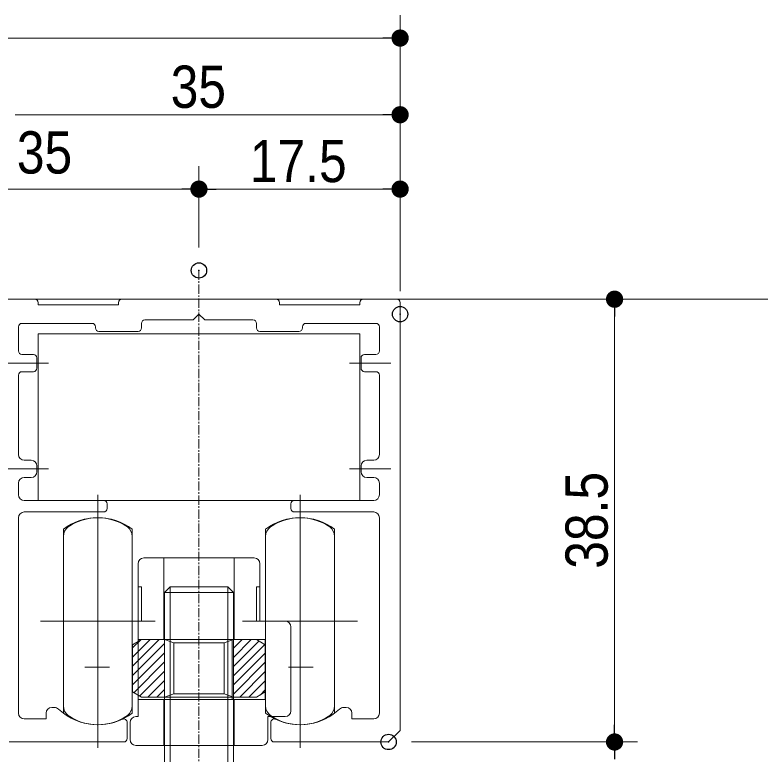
# Model space of a CAD drawing. Units: millimetres, scale not verified. Extents: x -4547 to 4547, y -2305 to 2305.
# Drawn here: x 889.3 to 1380.5, y 397.4 to 879.9 of the extents above; entities that cross this region are included whole.
import ezdxf
from ezdxf.enums import TextEntityAlignment as Align

# ---------------------------------------------------------------- set-up
doc = ezdxf.new("R2010")
doc.units = ezdxf.units.MM
doc.header["$LTSCALE"] = 20
doc.header["$PDMODE"] = 32
doc.header["$PDSIZE"] = 10
doc.linetypes.add('USER4', pattern=[9.172222, 5.997222, -1.058333, 1.058333, -1.058333])
for name, color, linetype, lineweight in [('0-1_3一般', 7, 'Continuous', 15), ('0-2_2寸法-1', 7, 'Continuous', 15), ('0-3_0', 7, 'Continuous', 25), ('0-5_2寸法-2', 7, 'Continuous', 15)]:
    doc.layers.add(name, color=color, linetype=linetype, lineweight=lineweight)
doc.layers.add('0-4_Defpoints', color=7, linetype='Continuous')
doc.styles.add('ＭＳ Ｐゴシック', font='')
doc.styles.get('ＭＳ Ｐゴシック').set_extended_font_data('MS PGothic')

# ---------------------------------------------------------------- blocks, each defined once
blk = doc.blocks.new('グループ-42')
at = {"layer": '0-1_3一般', "linetype": 'USER4', "lineweight": 5}
blk.add_line((46997.6, 14694), (46997.6, -2880), dxfattribs=at)
blk = doc.blocks.new('グループ-45')
at = {"layer": '0-1_3一般', "lineweight": 5}
for p, q in [((44897.6, 11694), (44897.6, 13869)), ((44897.6, 13869), (49097.6, 13869)), ((49097.6, 13869), (49097.6, 11694)), ((49097.6, 11694), (44897.6, 11694)), ((45677.6, 8619.4), (45677.6, 11619.4)), ((48317.6, 8619.4), (48317.6, 11619.4)), ((45227.6, 11319.4), (45227.6, 8919.4)), ((46127.6, 8919.4), (46127.6, 11319.4)), ((47867.6, 11319.4), (47867.6, 8919.4)), ((48767.6, 8919.4), (48767.6, 11319.4)), ((45077.6, 10119.4), (46277.6, 10119.4)), ((47717.6, 10119.4), (48917.6, 10119.4))]:
    blk.add_line(p, q, dxfattribs=at)
for centre, start, end in [((45677.6, 10719.4), 53.1301, 126.8699), ((48317.6, 10719.4), 53.1301, 126.8699), ((45677.6, 9519.4), 233.1301, 306.8699), ((48317.6, 9519.4), 233.1301, 306.8699)]:
    blk.add_arc(centre, 750, start, end, dxfattribs=at)
blk = doc.blocks.new('グループ-47')
at = {"layer": '0-1_3一般', "lineweight": 5}
for p, q in [((44417.6, 14319), (44852.6, 14319)), ((45992.6, 14319), (48002.6, 14319)), ((48047.6, 14274), (48047.6, 14244)), ((49097.6, 14244), (49097.6, 14274)), ((49142.6, 14319), (49577.6, 14319)), ((49622.6, 14124), (49622.6, 14274)), ((48047.6, 14244), (49097.6, 14244)), ((49622.6, 14124), (49622.6, 8694)), ((44642.6, 13959), (44642.6, 13644)), ((45602.6, 14004), (44687.6, 14004)), ((45647.6, 13944), (45647.6, 13959)), ((46247.6, 13944), (46247.6, 14004)), ((46292.6, 14049), (46922.6, 14049)), ((47072.6, 14049), (47702.6, 14049)), ((47747.6, 14004), (47747.6, 13944)), ((48347.6, 13944), (48347.6, 13959)), ((49037.6, 14004), (48392.6, 14004)), ((49307.6, 14004), (49037.6, 14004)), ((49352.6, 13644), (49352.6, 13959)), ((45692.6, 13899), (46202.6, 13899)), ((47792.6, 13899), (48302.6, 13899)), ((44687.6, 13599), (44837.6, 13599)), ((49157.6, 13599), (49307.6, 13599)), ((44492.6, 13486.5), (45032.6, 13486.5)), ((44882.6, 13419), (44882.6, 13554)), ((48962.6, 13486.5), (49502.6, 13486.5)), ((49112.6, 13419), (49112.6, 13554)), ((44837.6, 13374), (44687.6, 13374)), ((49307.6, 13374), (49157.6, 13374)), ((44642.6, 13329), (44642.6, 12294)), ((49352.6, 12294), (49352.6, 13329)), ((44717.6, 12219), (44807.6, 12219)), ((49187.6, 12219), (49277.6, 12219)), ((45032.6, 12106.5), (44492.6, 12106.5)), ((44882.6, 12069), (44882.6, 12144)), ((48962.6, 12106.5), (49502.6, 12106.5)), ((49112.6, 12069), (49112.6, 12144)), ((44807.6, 11994), (44717.6, 11994)), ((49277.6, 11994), (49187.6, 11994)), ((44642.6, 11919), (44642.6, 11769)), ((49352.6, 11769), (49352.6, 11919)), ((44717.6, 11694), (44957.6, 11694)), ((44957.6, 11694), (45752.6, 11694)), ((48242.6, 11694), (49277.6, 11694)), ((45797.6, 11589), (45797.6, 11649)), ((48197.6, 11649), (48197.6, 11589)), ((44972.6, 11544), (44717.6, 11544)), ((45257.6, 11544), (44972.6, 11544)), ((45257.6, 11544), (45752.6, 11544)), ((48242.6, 11544), (48737.6, 11544)), ((48737.6, 11544), (49277.6, 11544)), ((44642.6, 11469), (44642.6, 8919.4)), ((49352.6, 11469), (49352.6, 8919.4)), ((45677.6, 9353.9), (45677.6, 9669.7)), ((48317.6, 9669.7), (48317.6, 9353.9)), ((45506.1, 9519.4), (45831, 9519.4)), ((48164.1, 9519.4), (48489, 9519.4)), ((45077.6, 8994.4), (45111.3, 8994.4)), ((48883.8, 8994.4), (48917.6, 8994.4)), ((45002.6, 8844.4), (44717.6, 8844.4)), ((45002.6, 8919.4), (45002.6, 8844.4)), ((48992.6, 8844.4), (48992.6, 8919.4)), ((49277.6, 8844.4), (48992.6, 8844.4)), ((46060.1, 8589), (46060.1, 8799.6)), ((47935.1, 8799.6), (47935.1, 8589)), ((49472.6, 8544), (49622.6, 8694)), ((46015.1, 8544), (44522.6, 8544)), ((49472.6, 8544), (47980.1, 8544))]:
    blk.add_line(p, q, dxfattribs=at)
for points in [[(44897.6, 14274), (44897.6, 14244), (45947.6, 14244), (45947.6, 14274)], [(46922.6, 14049), (46997.6, 14124), (47072.6, 14049)]]:
    blk.add_lwpolyline(points, dxfattribs=at)
for centre, radius, start, end in [((44852.6, 14274), 45, 0, 90), ((45992.6, 14274), 45, 90, 180), ((48002.6, 14274), 45, 0, 90), ((49142.6, 14274), 45, 90, 180), ((49577.6, 14274), 45, 0, 90), ((44687.6, 13959), 45, 90, 180), ((45602.6, 13959), 45, 0, 90), ((46292.6, 14004), 45, 90, 180), ((47702.6, 14004), 45, 0, 90), ((48392.6, 13959), 45, 90, 180), ((49307.6, 13959), 45, 0, 90), ((45692.6, 13944), 45, 180, 270), ((46202.6, 13944), 45, 270, 0), ((47792.6, 13944), 45, 180, 270), ((48302.6, 13944), 45, 270, 0), ((44687.6, 13644), 45, 180, 270), ((44837.6, 13554), 45, 0, 90), ((49157.6, 13554), 45, 90, 180), ((49307.6, 13644), 45, 270, 0), ((44687.6, 13329), 45, 90, 180), ((44837.6, 13419), 45, 270, 0), ((49157.6, 13419), 45, 180, 270), ((49307.6, 13329), 45, 0, 90), ((44717.6, 12294), 75, 180, 270), ((49277.6, 12294), 75, 270, 0), ((44807.6, 12144), 75, 0, 90), ((49187.6, 12144), 75, 90, 180), ((44717.6, 11919), 75, 90, 180), ((44807.6, 12069), 75, 270, 0), ((49187.6, 12069), 75, 180, 270), ((49277.6, 11919), 75, 0, 90), ((44717.6, 11769), 75, 180, 270), ((45752.6, 11649), 45, 0, 90), ((48242.6, 11649), 45, 90, 180), ((49277.6, 11769), 75, 270, 0), ((44717.6, 11469), 75, 90, 180), ((45752.6, 11589), 45, 270, 0), ((48242.6, 11589), 45, 180, 270), ((49277.6, 11469), 75, 0, 90), ((45077.6, 8919.4), 75, 90, 180), ((45111.3, 8919.4), 75, 46.65824, 90), ((45677.6, 9519.4), 750, 226.65824, 295.12081), ((48317.6, 9519.4), 750, 244.87919, 313.34176), ((48883.8, 8919.4), 75, 90, 133.34176), ((48917.6, 8919.4), 75, 0, 90), ((44717.6, 8919.4), 75, 180, 270), ((46015.1, 8799.6), 45, 0, 115.12081), ((47980.1, 8799.6), 45, 64.87919, 180), ((49277.6, 8919.4), 75, 270, 0), ((46015.1, 8589), 45, 270, 0), ((47980.1, 8589), 45, 180, 270)]:
    blk.add_arc(centre, radius, start, end, dxfattribs=at)
at = {"layer": '0-1_3一般'}
blk.add_blockref('グループ-45', (0, 0), dxfattribs=at)
blk = doc.blocks.new('グループ-52')
at = {"layer": '0-1_3一般', "lineweight": 5}
for p, q in [((46277.6, 10944.4), (46540.1, 10944.4)), ((46540.1, 10944.4), (47455.1, 10944.4)), ((46540.1, 9879.4), (46540.1, 10944.4)), ((47455.1, 10944.4), (47455.1, 9879.4)), ((47455.1, 10944.4), (47717.6, 10944.4)), ((46202.6, 10869.4), (46202.6, 10569.4)), ((47792.6, 10569.4), (47792.6, 10869.4)), ((46202.6, 10569.4), (46247.6, 10569.4)), ((46202.6, 10569.4), (46202.6, 10119.4)), ((47792.6, 10569.4), (47747.6, 10569.4)), ((47792.6, 10119.4), (47792.6, 10569.4)), ((47792.6, 10119.4), (48122.6, 10119.4)), ((48197.6, 10044.4), (48197.6, 8949.4)), ((46202.6, 9879.4), (46202.6, 9099.4)), ((46202.6, 9879.4), (46540.1, 9879.4)), ((46540.1, 9879.4), (47430.6, 9879.4)), ((47430.6, 9879.4), (47430.6, 9099.4)), ((47430.6, 9879.4), (47455.1, 9879.4)), ((47455.1, 9879.4), (47792.6, 9879.4)), ((47792.6, 9879.4), (47863.6, 9879.4)), ((46202.6, 9099.4), (46202.6, 8874.4)), ((46540.1, 9099.4), (46202.6, 9099.4)), ((46540.1, 9099.4), (46540.1, 8499.4)), ((47430.6, 9099.4), (46540.1, 9099.4)), ((47455.1, 9099.4), (47430.6, 9099.4)), ((47792.6, 9099.4), (47455.1, 9099.4)), ((46202.6, 8874.4), (46172.6, 8874.4)), ((46097.6, 8574.4), (46097.6, 8799.4)), ((46540.1, 8499.4), (46172.6, 8499.4)), ((47822.6, 8499.4), (47455.1, 8499.4))]:
    blk.add_line(p, q, dxfattribs=at)
for points in [[(46247.6, 10569.4), (46247.6, 10119.4), (46202.6, 10119.4), (46202.6, 9879.4)], [(47747.6, 10569.4), (47747.6, 10119.4), (47792.6, 10119.4)], [(47863.6, 9879.4), (47863.6, 9099.4), (47792.6, 9099.4)], [(47455.1, 9099.4), (47455.1, 8499.4), (46540.1, 8499.4)], [(48122.6, 8874.4), (47897.6, 8874.4), (47897.6, 8574.4)]]:
    blk.add_lwpolyline(points, dxfattribs=at)
for centre, start, end in [((46277.6, 10869.4), 90, 180), ((47717.6, 10869.4), 0, 90), ((48122.6, 10044.4), 0, 90), ((48122.6, 8949.4), 270, 0), ((46172.6, 8799.4), 90, 180), ((46172.6, 8574.4), 180, 270), ((47822.6, 8574.4), 270, 0)]:
    blk.add_arc(centre, 75, start, end, dxfattribs=at)
blk = doc.blocks.new('グループ-53')
at = {"layer": '0-1_3一般', "lineweight": 5}
for p, q in [((46131.5, 9651.5), (46359.4, 9879.4)), ((46131.5, 9531.5), (46479.4, 9879.4)), ((46131.5, 9771.5), (46228.2, 9868.2)), ((46131.5, 9411.5), (46547.6, 9827.6)), ((46547.6, 9879.4), (46547.6, 9129.4)), ((46547.6, 9879.4), (47447.6, 9879.4)), ((46547.6, 9879.4), (46667.6, 9836.1)), ((46667.6, 9836.1), (46667.6, 9172.7)), ((47327.6, 9836.1), (47447.6, 9879.4)), ((47447.6, 9879.4), (47447.6, 9129.4)), ((47447.6, 9879.4), (47747.6, 9879.4)), ((47447.6, 9767.6), (47559.4, 9879.4)), ((47447.6, 9647.6), (47679.4, 9879.4)), ((47447.6, 9527.6), (47780.4, 9860.4)), ((47863.6, 9812.4), (47747.6, 9879.4)), ((46131.5, 9196.4), (46131.5, 9812.4)), ((47447.6, 9407.6), (47856.5, 9816.5)), ((47863.6, 9812.4), (47863.6, 9196.4)), ((46131.5, 9291.5), (46547.6, 9707.6)), ((47447.6, 9287.6), (47863.6, 9703.6)), ((46147.3, 9187.3), (46547.6, 9587.6)), ((47447.6, 9167.6), (47863.6, 9583.6)), ((46223.3, 9143.3), (46547.6, 9467.6)), ((47529.4, 9129.4), (47863.6, 9463.6)), ((46329.4, 9129.4), (46547.6, 9347.6)), ((47649.4, 9129.4), (47863.6, 9343.6)), ((46131.5, 9196.4), (46247.6, 9129.4)), ((46449.4, 9129.4), (46547.6, 9227.6)), ((46547.6, 9129.4), (46667.6, 9172.7)), ((47747.6, 9129.4), (47863.6, 9196.4)), ((47799.2, 9159.2), (47863.6, 9223.6)), ((46397.6, 9129.4), (46247.6, 9129.4)), ((46547.6, 9129.4), (46397.6, 9129.4)), ((47447.6, 9129.4), (46547.6, 9129.4)), ((47597.6, 9129.4), (47447.6, 9129.4)), ((47747.6, 9129.4), (47597.6, 9129.4))]:
    blk.add_line(p, q, dxfattribs=at)
for points in [[(46131.5, 9812.4), (46247.6, 9879.4), (46547.6, 9879.4)], [(46667.6, 9836.1), (47327.6, 9836.1), (47327.6, 9172.7)], [(47447.6, 9129.4), (47327.6, 9172.7), (46667.6, 9172.7)]]:
    blk.add_lwpolyline(points, dxfattribs=at)
for points in [[(46547.6, 9129.4), (46397.6, 9129.4), (46247.6, 9129.4), (46131.5, 9196.4), (46131.5, 9812.4), (46247.6, 9879.4), (46547.6, 9879.4)], [(47863.6, 9812.4), (47863.6, 9196.4), (47747.6, 9129.4), (47597.6, 9129.4), (47447.6, 9129.4), (47447.6, 9879.4), (47747.6, 9879.4)]]:
    blk.add_lwpolyline(points, close=True, dxfattribs=at)
blk = doc.blocks.new('グループ-54')
at = {"layer": '0-1_3一般', "lineweight": 5}
for p, q in [((45677.6, 11769.4), (45677.6, 8469.4)), ((48317.6, 11769.4), (48317.6, 8469.4)), ((46127.6, 11225.2), (46127.6, 10119.4)), ((47867.6, 11225.2), (47867.6, 10119.4)), ((48767.6, 11225.2), (48767.6, 10119.4)), ((44927.6, 10119.4), (46427.6, 10119.4)), ((46127.6, 10119.4), (46127.6, 9013.5)), ((47567.6, 10119.4), (49067.6, 10119.4)), ((47867.6, 10119.4), (47867.6, 9013.5)), ((48767.6, 10119.4), (48767.6, 9013.5))]:
    blk.add_line(p, q, dxfattribs=at)
blk.add_lwpolyline([(45227.6, 11225.2), (45227.6, 10119.4), (45227.6, 9013.5)], dxfattribs=at)
for centre, radius, start, end in [((45677.6, 10794.4), 675, 90, 124.8499), ((45677.6, 10794.4), 675, 55.1501, 90), ((48317.6, 10794.4), 675, 90, 124.8499), ((48317.6, 10794.4), 675, 55.1501, 90), ((45377.6, 11225.2), 150, 124.8499, 180), ((45977.6, 11225.2), 150, 0, 55.1501), ((48017.6, 11225.2), 150, 124.8499, 180), ((48617.6, 11225.2), 150, 0, 55.1501), ((45377.6, 9013.5), 150, 180, 235.1501), ((45977.6, 9013.5), 150, 304.8499, 0), ((48017.6, 9013.5), 150, 180, 235.1501), ((48617.6, 9013.5), 150, 304.8499, 0), ((45677.6, 9444.4), 675, 235.1501, 270), ((45677.6, 9444.4), 675, 270, 304.8499), ((48317.6, 9444.4), 675, 235.1501, 270), ((48317.6, 9444.4), 675, 270, 304.8499)]:
    blk.add_arc(centre, radius, start, end, dxfattribs=at)
blk = doc.blocks.new('グループ-55')
at = {"layer": '0-1_3一般'}
for name in ['グループ-54', 'グループ-52', 'グループ-53']:
    blk.add_blockref(name, (0, 0), dxfattribs=at)
blk = doc.blocks.new('グループ-56')
at = {"layer": '0-1_3一般', "lineweight": 5}
blk.add_line((54422.6, 14319), (39872.6, 14319), dxfattribs=at)
blk = doc.blocks.new('グループ-57')
at = {"layer": '0-1_3一般', "lineweight": 5}
for p, q in [((46547.5, 10494.4), (46622.5, 10569.4)), ((46622.5, 10569.4), (47372.5, 10569.4)), ((47372.5, 10569.4), (47372.5, 8199)), ((47372.5, 10569.4), (47447.5, 10494.4)), ((46547.5, 8049), (46547.5, 10494.4)), ((46547.5, 10494.4), (47447.5, 10494.4)), ((47447.5, 10494.4), (47447.5, 8049))]:
    blk.add_line(p, q, dxfattribs=at)
blk.add_lwpolyline([(46547.5, 8049), (46622.5, 8199), (46622.5, 10569.4)], dxfattribs=at)
blk = doc.blocks.new('グループ-58')
at = {"layer": '0-1_3一般'}
for name in ['グループ-42', 'グループ-56', 'グループ-47', 'グループ-55', 'グループ-57']:
    blk.add_blockref(name, (0, 0), dxfattribs=at)
blk = doc.blocks.new('_Dot')
at = {"layer": '0-3_0'}
blk.add_line((-10, 0), (-20, 0), dxfattribs=at)
for points in [[(0, 0), (-5.36, 8.44), (-4.26, 9.05)], [(0, 0), (-4.26, 9.05), (-3.09, 9.51)], [(0, 0), (-3.09, 9.51), (-1.87, 9.82)], [(0, 0), (-1.87, 9.82), (-0.63, 9.98)], [(0, 0), (-0.63, 9.98), (0.63, 9.98)], [(0, 0), (0.63, 9.98), (1.87, 9.82)], [(0, 0), (1.87, 9.82), (3.09, 9.51)], [(0, 0), (3.09, 9.51), (4.26, 9.05)], [(0, 0), (4.26, 9.05), (5.36, 8.44)], [(0, 0), (-10, 0), (-9.92, 1.25)], [(0, 0), (-9.92, -1.25), (-10, 0)], [(0, 0), (-9.92, 1.25), (-9.69, 2.49)], [(0, 0), (-9.69, -2.49), (-9.92, -1.25)], [(0, 0), (-9.69, 2.49), (-9.3, 3.68)], [(0, 0), (-9.3, -3.68), (-9.69, -2.49)], [(0, 0), (-9.3, 3.68), (-8.76, 4.82)], [(0, 0), (-8.76, -4.82), (-9.3, -3.68)], [(0, 0), (-8.76, 4.82), (-8.09, 5.88)], [(0, 0), (-8.09, -5.88), (-8.76, -4.82)], [(0, 0), (-8.09, 5.88), (-7.29, 6.85)], [(0, 0), (-7.29, -6.85), (-8.09, -5.88)], [(0, 0), (-7.29, 6.85), (-6.37, 7.71)], [(0, 0), (-6.37, -7.71), (-7.29, -6.85)], [(0, 0), (-6.37, 7.71), (-5.36, 8.44)], [(0, 0), (-5.36, -8.44), (-6.37, -7.71)], [(0, 0), (-4.26, -9.05), (-5.36, -8.44)], [(0, 0), (-3.09, -9.51), (-4.26, -9.05)], [(0, 0), (-1.87, -9.82), (-3.09, -9.51)], [(0, 0), (-0.63, -9.98), (-1.87, -9.82)], [(0, 0), (0.63, -9.98), (-0.63, -9.98)], [(0, 0), (5.36, 8.44), (6.37, 7.71)], [(0, 0), (6.37, 7.71), (7.29, 6.85)], [(0, 0), (7.29, 6.85), (8.09, 5.88)], [(0, 0), (8.09, 5.88), (8.76, 4.82)], [(0, 0), (8.76, 4.82), (9.3, 3.68)], [(0, 0), (9.3, 3.68), (9.69, 2.49)], [(0, 0), (9.69, 2.49), (9.92, 1.25)], [(0, 0), (9.92, 1.25), (10, 0)], [(0, 0), (1.87, -9.82), (0.63, -9.98)], [(0, 0), (3.09, -9.51), (1.87, -9.82)], [(0, 0), (4.26, -9.05), (3.09, -9.51)], [(0, 0), (5.36, -8.44), (4.26, -9.05)], [(0, 0), (6.37, -7.71), (5.36, -8.44)], [(0, 0), (7.29, -6.85), (6.37, -7.71)], [(0, 0), (8.09, -5.88), (7.29, -6.85)], [(0, 0), (8.76, -4.82), (8.09, -5.88)], [(0, 0), (9.3, -3.68), (8.76, -4.82)], [(0, 0), (9.69, -2.49), (9.3, -3.68)], [(0, 0), (9.92, -1.25), (9.69, -2.49)], [(0, 0), (10, 0), (9.92, -1.25)]]:
    blk.add_solid(points, dxfattribs=at)

msp = doc.modelspace()

# ---------------------------------------------------------------- linework, layer by layer
at = {"layer": '0-2_2寸法-1'}
for p, q in [((1140.5, 829.87), (1140.5, 879.87)), ((317.76, 864.87), (1129.25, 864.87)), ((1140.5, 781.37), (1140.5, 829.87)), ((889.26, 814.87), (1129.25, 814.87)), ((1009.25, 728.31), (1009.25, 781.37)), ((1140.5, 699.81), (1140.5, 781.37)), ((1129.25, 766.37), (1020.51, 766.37)), ((1295.44, 694.56), (1295.64, 694.56)), ((1280.44, 683.31), (1280.44, 417.07)), ((1148, 405.81), (1295.44, 405.81)), ((1148, 405.81), (1295.44, 405.81))]:
    msp.add_line(p, q, dxfattribs=at)
at = {"layer": '0-4_Defpoints'}
for p in [(1140.5, 864.87), (1140.5, 814.87), (1009.25, 766.37), (1140.5, 766.37), (1009.25, 713.31), (1280.44, 694.56), (1140.5, 684.81), (1133, 405.81), (1280.44, 405.81)]:
    msp.add_point(p, dxfattribs=at)
at = {"layer": '0-5_2寸法-2'}
for p, q in [((1009.25, 728.31), (1009.25, 781.37)), ((758.01, 766.37), (998, 766.37))]:
    msp.add_line(p, q, dxfattribs=at)

# ---------------------------------------------------------------- block references
at = {"layer": '0-1_3一般', "xscale": 0.05, "yscale": 0.05}
msp.add_blockref('グループ-58', (-1340.62, -21.39), dxfattribs=at)
at = {"layer": '0-2_2寸法-1', "xscale": 0.5627563, "yscale": 0.5627563}
for p in [(1140.5, 864.87), (1140.5, 814.87), (1140.5, 766.37)]:
    msp.add_blockref('_Dot', p, dxfattribs=at)
for p, rotation in [((1009.25, 766.37), 180), ((1280.44, 694.56), 90), ((1280.44, 405.81), 270), ((1280.44, 405.81), 90)]:
    msp.add_blockref('_Dot', p, dxfattribs=dict(at, rotation=rotation))
at = {"layer": '0-5_2寸法-2', "xscale": 0.5627563, "yscale": 0.5627563}
msp.add_blockref('_Dot', (1009.25, 766.37), dxfattribs=at)

# ---------------------------------------------------------------- texts
at = {"layer": '0-2_2寸法-1', "style": 'ＭＳ Ｐゴシック', "width": 0.9}
for s, p in [('35', (990.81, 811.08)), ('17.5', (1042.47, 762.65))]:
    msp.add_text(s, height=27.57, dxfattribs=at).set_placement(p, align=Align.BOTTOM_LEFT)
msp.add_text('38.5', height=27.57, rotation=90, dxfattribs=at).set_placement((1284.23, 518.78), align=Align.BOTTOM_LEFT)
at = {"layer": '0-5_2寸法-2', "style": 'ＭＳ Ｐゴシック', "width": 0.9}
msp.add_text('35', height=27.57, dxfattribs=at).set_placement((890.41, 768.23), align=Align.BOTTOM_LEFT)

doc.saveas('drawing.dxf')
